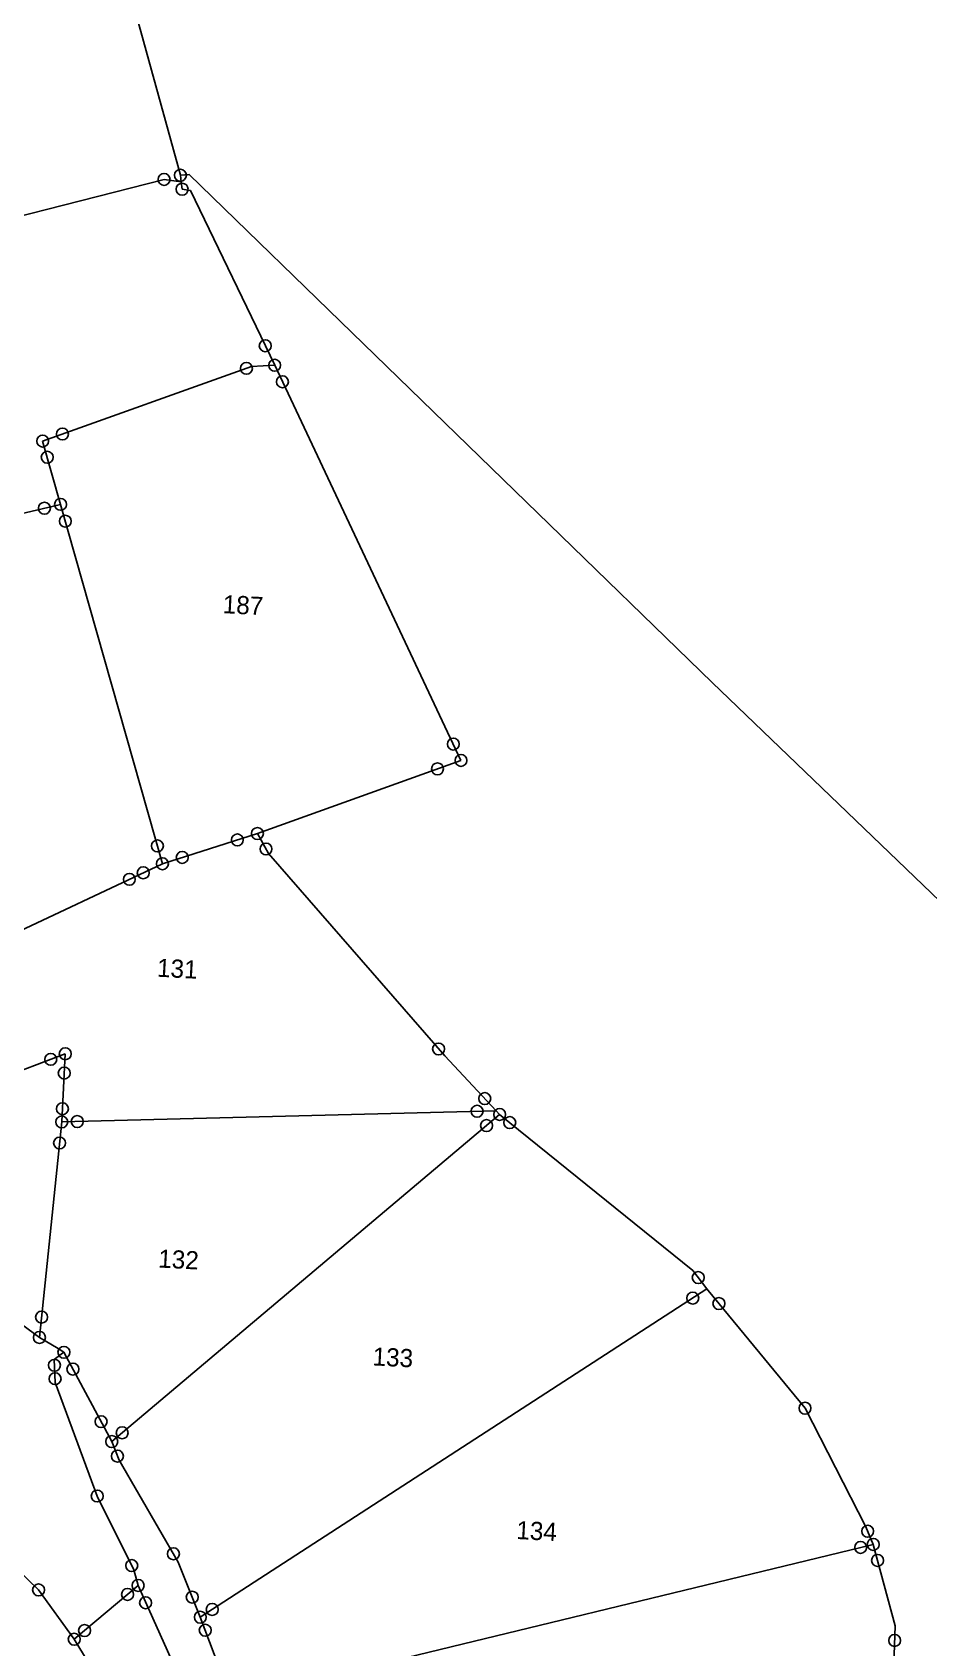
# Model space of a CAD drawing. Header units: metres. Extents: x 281214 to 284109, y 2088556 to 2092246.
# Drawn here: x 282248 to 282696, y 2090062 to 2090870 of the extents above; entities that cross this region are included whole.
import ezdxf
from ezdxf.enums import TextEntityAlignment as Align

# ---------------------------------------------------------------- set-up
doc = ezdxf.new("R2010")
doc.units = ezdxf.units.M
for name, color, linetype in [('POLY_PARCEL', 6, 'Continuous'), ('TEXT_PARCEL', 7, 'Continuous'), ('V_BOUND_LINE', 7, 'Continuous')]:
    doc.layers.add(name, color=color, linetype=linetype)
doc.styles.add('TEXT_MAP', font='')
doc.styles.get('TEXT_MAP').set_extended_font_data('Kruti Dev 050')

msp = doc.modelspace()

# ---------------------------------------------------------------- linework, layer by layer
for centre in [(282322.15, 2090798.15), (282314.01, 2090796.07), (282323.04, 2090791.19), (282364.6, 2090712.91), (282355.17, 2090701.62), (282369.29, 2090703.17), (282373.17, 2090694.95), (282263.21, 2090668.8), (282253.3, 2090665.26), (282255.58, 2090657.19), (282254.19, 2090631.72), (282262.24, 2090633.64), (282264.62, 2090625.24), (282458.59, 2090513.82), (282450.69, 2090501.44), (282462.44, 2090505.66), (282350.63, 2090465.91), (282360.68, 2090469.11), (282310.66, 2090462.9), (282364.97, 2090461.38), (282303.58, 2090449.48), (282313.18, 2090454.01), (282323.1, 2090457.16), (282296.64, 2090446.21), (282451.24, 2090361.41), (282257.34, 2090356.23), (282264.61, 2090359.01), (282264.11, 2090349.35), (282474.3, 2090336.62), (282263.19, 2090331.54), (282470.48, 2090330.28), (282481.77, 2090328.67), (282262.84, 2090324.94), (282270.58, 2090325.14), (282475.2, 2090323.13), (282486.8, 2090324.62), (282261.76, 2090314.42), (282581.07, 2090247.16), (282578.28, 2090236.87), (282591.37, 2090234.18), (282252.76, 2090227.38), (282251.71, 2090217.2), (282263.92, 2090209.79), (282259.21, 2090203.3), (282268.43, 2090201.39), (282259.51, 2090196.61), (282282.52, 2090175.14), (282634.43, 2090181.85), (282293.05, 2090169.56), (282287.86, 2090165.19), (282290.69, 2090157.9), (282280.56, 2090137.95), (282665.76, 2090120.35), (282662.23, 2090112.26), (282668.51, 2090113.79), (282297.85, 2090103.2), (282318.65, 2090109.08), (282670.67, 2090105.76), (282251.26, 2090091.02), (282295.73, 2090088.77), (282301.04, 2090093.24), (282328.1, 2090087.4), (282304.75, 2090084.6), (282338.06, 2090081.26), (282274.27, 2090070.72), (282332.11, 2090077.4), (282334.57, 2090070.85), (282269.08, 2090066.35), (282679.23, 2090065.76)]:
    msp.add_circle(centre, 2.98)
at = {"layer": 'POLY_PARCEL'}
for p, q in [((282314.01, 2090796.07), (282219.58, 2090772.04)), ((282322.57, 2090794.87), (282314.01, 2090796.07)), ((282322.57, 2090794.87), (282322.15, 2090798.15)), ((282323.04, 2090791.19), (282322.57, 2090794.87)), ((282327.2, 2090790.53), (282323.04, 2090791.19)), ((282369.29, 2090703.17), (282327.2, 2090790.53)), ((282357.75, 2090702.54), (282369.29, 2090703.17)), ((282462.44, 2090505.66), (282369.29, 2090703.17)), ((282253.3, 2090665.26), (282357.75, 2090702.54)), ((282262.24, 2090633.64), (282253.3, 2090665.26)), ((282129.3, 2090601.84), (282262.24, 2090633.64)), ((282262.24, 2090633.64), (282313.18, 2090454.01)), ((282360.68, 2090469.11), (282462.44, 2090505.66)), ((282360.68, 2090469.11), (282313.18, 2090454.01)), ((282366.22, 2090459.13), (282360.68, 2090469.11)), ((282313.18, 2090454.01), (282223.3, 2090411.69)), ((282454.29, 2090357.91), (282366.22, 2090459.13)), ((282215.41, 2090340.24), (282264.61, 2090359.01)), ((282264.61, 2090359.01), (282262.84, 2090324.94)), ((282480.04, 2090330.52), (282454.29, 2090357.91)), ((282262.84, 2090324.94), (282251.71, 2090217.2)), ((282262.84, 2090324.94), (282480.04, 2090330.52)), ((282481.77, 2090328.67), (282287.86, 2090165.19)), ((282481.77, 2090328.67), (282480.04, 2090330.52)), ((282578.32, 2090250.75), (282481.77, 2090328.67)), ((282585.41, 2090241.49), (282578.32, 2090250.75)), ((282332.11, 2090077.4), (282585.41, 2090241.49)), ((282586.04, 2090240.66), (282585.41, 2090241.49)), ((282634.43, 2090181.85), (282586.04, 2090240.66)), ((282251.71, 2090217.2), (282236.6, 2090228.4)), ((282251.71, 2090217.2), (282261.11, 2090211.63)), ((282261.11, 2090211.63), (282263.92, 2090209.79)), ((282259.08, 2090206.26), (282263.92, 2090209.79)), ((282259.59, 2090194.76), (282259.08, 2090206.26)), ((282263.92, 2090209.79), (282287.86, 2090165.19)), ((282280.56, 2090137.95), (282259.59, 2090194.76)), ((282664.8, 2090122.62), (282634.43, 2090181.85)), ((282287.86, 2090165.19), (282291.48, 2090155.86)), ((282291.48, 2090155.86), (282321.08, 2090104.91)), ((282298.92, 2090101.02), (282280.56, 2090137.95)), ((282668.51, 2090113.79), (282664.8, 2090122.62)), ((282251.26, 2090091.02), (282221.83, 2090119.34)), ((282385.4, 2090045.04), (282668.51, 2090113.79)), ((282679.49, 2090073.01), (282668.51, 2090113.79)), ((282301.04, 2090093.24), (282298.92, 2090101.02)), ((282321.08, 2090104.91), (282332.11, 2090077.4)), ((282269.08, 2090066.35), (282251.26, 2090091.02)), ((282269.08, 2090066.35), (282301.04, 2090093.24)), ((282301.04, 2090093.24), (282323.81, 2090042.67)), ((282332.11, 2090077.4), (282341.4, 2090052.74)), ((282675.1, 2089951.2), (282679.49, 2090073.01)), ((282297.53, 2090020.05), (282269.08, 2090066.35))]:
    msp.add_line(p, q, dxfattribs=at)
at = {"layer": 'V_BOUND_LINE'}
for p, q in [((282300.25, 2090877.9), (282322.15, 2090798.15)), ((282322.15, 2090798.15), (282326.47, 2090798.51)), ((282326.47, 2090798.51), (282587.96, 2090544.57)), ((282587.96, 2090544.57), (282710.3, 2090427.19))]:
    msp.add_line(p, q, dxfattribs=at)

# ---------------------------------------------------------------- texts
at = {"layer": 'TEXT_PARCEL', "style": 'TEXT_MAP'}
for s, p in [('187', (282353.26, 2090578.76)), ('131', (282320.42, 2090397.04)), ('132', (282321.02, 2090251.67)), ('133', (282428.17, 2090202.75)), ('134', (282500.05, 2090115.97))]:
    msp.add_text(s, height=9.067, rotation=357.03073, dxfattribs=at).set_placement(p, align=Align.CENTER)

doc.saveas('drawing.dxf')
